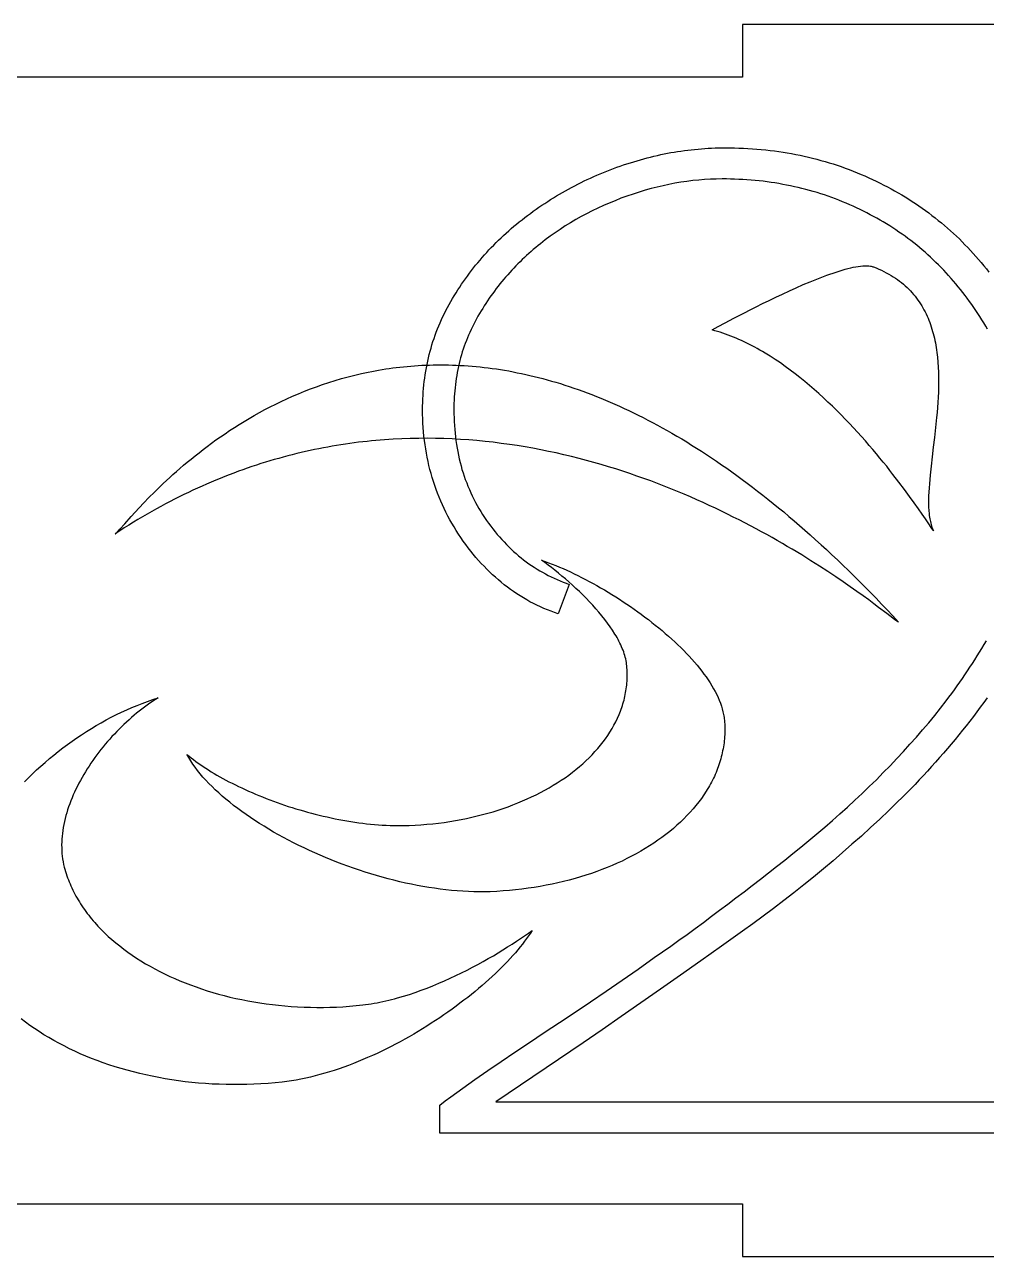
# Model space of a CAD drawing. Extents: x 2.6 to 83.9, y 63.6 to 86.7.
# Drawn here: x 37.02 to 45.6, y 63.63 to 74.63 of the extents above; entities that cross this region are included whole.
import ezdxf

# ---------------------------------------------------------------- set-up
doc = ezdxf.new("R2010")
doc.units = 0
doc.layers.add('IMPORT_-_LAMP', color=18, linetype='CONTINUOUS')

msp = doc.modelspace()

# ---------------------------------------------------------------- linework, layer by layer
at = {"layer": 'IMPORT_-_LAMP'}
for points in [[(2.924, 63.634), (23.174, 63.634), (23.174, 64.102), (43.424, 64.102), (43.424, 63.634), (63.674, 63.634), (63.674, 64.102), (83.924, 64.066), (83.924, 74.202), (63.674, 74.166), (63.674, 74.634), (43.424, 74.634), (43.424, 74.166), (23.174, 74.166), (23.174, 74.634), (2.924, 74.634), (2.924, 71.334), (2.924, 66.934)], [(45.131, 70.114), (45.126, 70.12), (45.116, 70.134), (45.082, 70.185), (45.058, 70.221), (45.029, 70.263), (44.996, 70.311), (44.958, 70.364), (44.917, 70.421), (44.871, 70.483), (44.822, 70.549), (44.768, 70.618), (44.741, 70.653), (44.712, 70.69), (44.682, 70.726), (44.652, 70.763), (44.62, 70.801), (44.588, 70.839), (44.555, 70.877), (44.522, 70.916), (44.487, 70.955), (44.452, 70.994), (44.416, 71.032), (44.38, 71.071), (44.343, 71.11), (44.305, 71.149), (44.267, 71.187), (44.227, 71.226), (44.188, 71.264), (44.148, 71.301), (44.107, 71.339), (44.065, 71.375), (44.024, 71.411), (43.981, 71.447), (43.938, 71.482), (43.895, 71.516), (43.851, 71.549), (43.807, 71.581), (43.763, 71.613), (43.718, 71.643), (43.672, 71.672), (43.626, 71.701), (43.604, 71.714), (43.58, 71.728), (43.557, 71.741), (43.534, 71.754), (43.511, 71.766), (43.487, 71.778), (43.464, 71.79), (43.44, 71.801), (43.417, 71.812), (43.393, 71.823), (43.369, 71.833), (43.346, 71.843), (43.322, 71.853), (43.298, 71.862), (43.274, 71.871), (43.25, 71.879), (43.226, 71.887), (43.202, 71.894), (43.178, 71.901), (43.154, 71.908), (43.209, 71.938), (43.27, 71.97), (43.348, 72.012), (43.442, 72.061), (43.493, 72.087), (43.547, 72.115), (43.604, 72.143), (43.662, 72.171), (43.722, 72.2), (43.782, 72.228), (43.844, 72.257), (43.905, 72.285), (43.967, 72.312), (44.028, 72.337), (44.089, 72.362), (44.148, 72.385), (44.177, 72.396), (44.206, 72.406), (44.234, 72.416), (44.262, 72.425), (44.289, 72.434), (44.316, 72.442), (44.341, 72.449), (44.366, 72.456), (44.391, 72.462), (44.414, 72.467), (44.437, 72.471), (44.459, 72.475), (44.479, 72.478), (44.499, 72.479), (44.518, 72.48), (44.536, 72.48), (44.552, 72.479), (44.567, 72.477), (44.575, 72.476), (44.582, 72.474), (44.588, 72.472), (44.594, 72.47), (44.619, 72.461), (44.642, 72.451), (44.665, 72.44), (44.687, 72.429), (44.709, 72.418), (44.73, 72.407), (44.751, 72.395), (44.771, 72.382), (44.79, 72.37), (44.809, 72.357), (44.827, 72.343), (44.844, 72.33), (44.861, 72.316), (44.878, 72.301), (44.894, 72.286), (44.909, 72.272), (44.924, 72.256), (44.938, 72.241), (44.952, 72.225), (44.966, 72.209), (44.978, 72.192), (44.991, 72.175), (45.003, 72.158), (45.014, 72.141), (45.025, 72.124), (45.035, 72.106), (45.045, 72.088), (45.055, 72.069), (45.064, 72.051), (45.073, 72.032), (45.081, 72.013), (45.089, 71.994), (45.096, 71.975), (45.103, 71.955), (45.11, 71.936), (45.116, 71.916), (45.122, 71.895), (45.128, 71.875), (45.133, 71.855), (45.138, 71.834), (45.143, 71.813), (45.147, 71.792), (45.151, 71.771), (45.154, 71.75), (45.158, 71.729), (45.161, 71.707), (45.166, 71.664), (45.17, 71.62), (45.172, 71.576), (45.174, 71.532), (45.175, 71.487), (45.176, 71.442), (45.175, 71.397), (45.174, 71.352), (45.172, 71.306), (45.169, 71.261), (45.166, 71.215), (45.162, 71.17), (45.158, 71.125), (45.149, 71.035), (45.139, 70.947), (45.128, 70.86), (45.118, 70.774), (45.108, 70.691), (45.1, 70.611), (45.096, 70.572), (45.093, 70.534), (45.09, 70.497), (45.088, 70.46), (45.086, 70.425), (45.085, 70.391), (45.085, 70.357), (45.086, 70.325), (45.088, 70.294), (45.091, 70.264), (45.092, 70.25), (45.094, 70.236), (45.097, 70.222), (45.099, 70.209), (45.102, 70.196), (45.105, 70.183), (45.109, 70.17), (45.112, 70.158), (45.116, 70.147), (45.121, 70.135), (45.125, 70.125)], [(44.818, 69.299), (44.815, 69.3), (44.812, 69.302), (44.801, 69.309), (44.786, 69.32), (44.766, 69.335), (44.712, 69.376), (44.64, 69.43), (44.598, 69.462), (44.552, 69.496), (44.501, 69.533), (44.446, 69.572), (44.387, 69.614), (44.324, 69.657), (44.258, 69.702), (44.187, 69.749), (44.113, 69.798), (44.035, 69.847), (43.954, 69.898), (43.869, 69.949), (43.825, 69.975), (43.781, 70.001), (43.735, 70.027), (43.689, 70.053), (43.642, 70.08), (43.594, 70.106), (43.546, 70.132), (43.496, 70.159), (43.446, 70.185), (43.395, 70.211), (43.343, 70.237), (43.291, 70.263), (43.238, 70.289), (43.184, 70.315), (43.129, 70.341), (43.074, 70.366), (43.018, 70.391), (42.961, 70.416), (42.903, 70.441), (42.845, 70.465), (42.786, 70.489), (42.727, 70.513), (42.667, 70.536), (42.606, 70.559), (42.545, 70.581), (42.483, 70.603), (42.42, 70.625), (42.357, 70.646), (42.293, 70.666), (42.229, 70.686), (42.164, 70.706), (42.098, 70.724), (42.032, 70.743), (41.966, 70.76), (41.899, 70.777), (41.831, 70.793), (41.763, 70.809), (41.694, 70.823), (41.625, 70.837), (41.555, 70.851), (41.485, 70.863), (41.415, 70.875), (41.344, 70.885), (41.272, 70.895), (41.2, 70.904), (41.128, 70.912), (41.055, 70.919), (40.982, 70.925), (40.908, 70.93), (40.834, 70.934), (40.76, 70.937), (40.685, 70.939), (40.61, 70.94), (40.535, 70.939), (40.459, 70.938), (40.383, 70.935), (40.306, 70.931), (40.268, 70.929), (40.229, 70.926), (40.191, 70.923), (40.152, 70.92), (40.114, 70.916), (40.075, 70.912), (40.036, 70.908), (39.997, 70.904), (39.958, 70.899), (39.919, 70.893), (39.88, 70.888), (39.841, 70.882), (39.802, 70.876), (39.762, 70.869), (39.723, 70.862), (39.684, 70.855), (39.644, 70.847), (39.605, 70.839), (39.565, 70.83), (39.525, 70.822), (39.486, 70.813), (39.446, 70.803), (39.406, 70.793), (39.366, 70.783), (39.326, 70.772), (39.286, 70.761), (39.246, 70.75), (39.206, 70.738), (39.166, 70.726), (39.126, 70.714), (39.086, 70.701), (39.046, 70.687), (39.005, 70.674), (38.965, 70.659), (38.925, 70.645), (38.884, 70.63), (38.844, 70.614), (38.804, 70.599), (38.763, 70.582), (38.723, 70.566), (38.682, 70.549), (38.641, 70.531), (38.601, 70.513), (38.56, 70.495), (38.519, 70.476), (38.479, 70.457), (38.438, 70.437), (38.397, 70.417), (38.356, 70.396), (38.316, 70.375), (38.275, 70.354), (38.234, 70.332), (38.193, 70.31), (38.152, 70.287), (38.111, 70.263), (38.07, 70.239), (38.029, 70.215), (37.989, 70.19), (37.948, 70.165), (37.907, 70.139), (37.866, 70.113), (37.825, 70.086), (37.827, 70.087), (37.83, 70.089), (37.834, 70.092), (37.839, 70.097), (37.851, 70.11), (37.867, 70.128), (37.911, 70.177), (37.969, 70.242), (38.003, 70.279), (38.041, 70.32), (38.082, 70.364), (38.127, 70.411), (38.176, 70.459), (38.227, 70.51), (38.255, 70.536), (38.283, 70.562), (38.312, 70.589), (38.341, 70.616), (38.372, 70.643), (38.404, 70.671), (38.436, 70.699), (38.469, 70.727), (38.503, 70.755), (38.538, 70.783), (38.574, 70.811), (38.611, 70.84), (38.648, 70.868), (38.686, 70.897), (38.725, 70.925), (38.765, 70.953), (38.806, 70.981), (38.847, 71.009), (38.89, 71.036), (38.933, 71.064), (38.977, 71.091), (39.022, 71.118), (39.067, 71.144), (39.114, 71.17), (39.161, 71.196), (39.209, 71.221), (39.258, 71.245), (39.308, 71.27), (39.358, 71.293), (39.409, 71.316), (39.461, 71.338), (39.514, 71.36), (39.568, 71.381), (39.622, 71.401), (39.677, 71.42), (39.733, 71.439), (39.79, 71.457), (39.847, 71.474), (39.906, 71.489), (39.965, 71.504), (40.024, 71.518), (40.085, 71.531), (40.115, 71.537), (40.146, 71.543), (40.177, 71.549), (40.208, 71.554), (40.24, 71.559), (40.271, 71.563), (40.303, 71.568), (40.335, 71.572), (40.367, 71.576), (40.399, 71.579), (40.431, 71.582), (40.464, 71.585), (40.497, 71.588), (40.53, 71.59), (40.563, 71.592), (40.596, 71.593), (40.63, 71.594), (40.664, 71.595), (40.698, 71.596), (40.732, 71.596), (40.766, 71.596), (40.8, 71.595), (40.835, 71.594), (40.87, 71.593), (40.905, 71.591), (40.94, 71.589), (40.976, 71.587), (41.011, 71.584), (41.047, 71.581), (41.083, 71.577), (41.119, 71.573), (41.155, 71.569), (41.192, 71.564), (41.228, 71.559), (41.265, 71.553), (41.302, 71.547), (41.339, 71.541), (41.377, 71.534), (41.414, 71.526), (41.452, 71.518), (41.49, 71.51), (41.528, 71.502), (41.566, 71.492), (41.605, 71.483), (41.643, 71.473), (41.682, 71.462), (41.721, 71.451), (41.76, 71.44), (41.8, 71.428), (41.839, 71.415), (41.879, 71.402), (41.919, 71.389), (41.959, 71.375), (41.999, 71.361), (42.039, 71.346), (42.08, 71.33), (42.121, 71.314), (42.161, 71.298), (42.203, 71.281), (42.244, 71.263), (42.285, 71.245), (42.327, 71.227), (42.368, 71.207), (42.41, 71.188), (42.452, 71.167), (42.495, 71.147), (42.537, 71.125), (42.58, 71.103), (42.623, 71.081), (42.665, 71.058), (42.709, 71.034), (42.752, 71.01), (42.795, 70.985), (42.839, 70.96), (42.883, 70.934), (42.927, 70.907), (42.971, 70.88), (43.015, 70.852), (43.059, 70.824), (43.104, 70.795), (43.149, 70.765), (43.194, 70.735), (43.239, 70.704), (43.284, 70.672), (43.33, 70.64), (43.375, 70.607), (43.421, 70.573), (43.467, 70.539), (43.513, 70.504), (43.559, 70.469), (43.606, 70.433), (43.652, 70.396), (43.699, 70.359), (43.746, 70.32), (43.793, 70.282), (43.84, 70.242), (43.887, 70.202), (43.935, 70.161), (43.983, 70.119), (44.03, 70.077), (44.078, 70.034), (44.127, 69.99), (44.175, 69.946), (44.223, 69.9), (44.272, 69.854), (44.321, 69.808), (44.37, 69.76), (44.419, 69.712), (44.468, 69.663), (44.518, 69.613), (44.567, 69.563), (44.617, 69.512), (44.667, 69.46), (44.717, 69.407), (44.767, 69.354)], [(38.466, 68.117), (38.485, 68.101), (38.504, 68.086), (38.525, 68.07), (38.545, 68.055), (38.567, 68.039), (38.589, 68.024), (38.611, 68.008), (38.635, 67.993), (38.659, 67.978), (38.683, 67.962), (38.708, 67.947), (38.734, 67.932), (38.76, 67.917), (38.786, 67.903), (38.813, 67.888), (38.841, 67.873), (38.869, 67.859), (38.898, 67.845), (38.927, 67.831), (38.956, 67.817), (38.986, 67.803), (39.016, 67.789), (39.047, 67.776), (39.078, 67.763), (39.109, 67.75), (39.141, 67.737), (39.173, 67.724), (39.205, 67.712), (39.238, 67.7), (39.271, 67.688), (39.304, 67.676), (39.337, 67.665), (39.371, 67.653), (39.405, 67.643), (39.439, 67.632), (39.473, 67.622), (39.507, 67.612), (39.542, 67.602), (39.577, 67.593), (39.612, 67.583), (39.647, 67.575), (39.682, 67.566), (39.717, 67.558), (39.752, 67.551), (39.788, 67.543), (39.823, 67.536), (39.858, 67.53), (39.894, 67.523), (39.929, 67.518), (39.964, 67.512), (40, 67.507), (40.035, 67.503), (40.07, 67.498), (40.105, 67.495), (40.141, 67.491), (40.175, 67.488), (40.21, 67.486), (40.245, 67.484), (40.279, 67.483), (40.314, 67.482), (40.348, 67.481), (40.382, 67.481), (40.416, 67.482), (40.449, 67.483), (40.503, 67.485), (40.555, 67.489), (40.608, 67.493), (40.66, 67.498), (40.711, 67.504), (40.762, 67.51), (40.813, 67.518), (40.863, 67.526), (40.913, 67.535), (40.962, 67.545), (41.01, 67.555), (41.058, 67.567), (41.105, 67.579), (41.152, 67.592), (41.198, 67.605), (41.244, 67.619), (41.289, 67.634), (41.333, 67.65), (41.376, 67.666), (41.419, 67.683), (41.461, 67.701), (41.503, 67.719), (41.543, 67.738), (41.583, 67.757), (41.622, 67.777), (41.661, 67.798), (41.698, 67.819), (41.735, 67.841), (41.771, 67.863), (41.806, 67.886), (41.841, 67.909), (41.874, 67.933), (41.907, 67.958), (41.938, 67.983), (41.969, 68.008), (41.999, 68.034), (42.028, 68.06), (42.055, 68.087), (42.082, 68.114), (42.108, 68.142), (42.133, 68.17), (42.157, 68.199), (42.18, 68.228), (42.202, 68.257), (42.222, 68.287), (42.242, 68.317), (42.261, 68.347), (42.278, 68.378), (42.294, 68.409), (42.309, 68.441), (42.323, 68.472), (42.33, 68.488), (42.336, 68.504), (42.342, 68.521), (42.348, 68.537), (42.353, 68.553), (42.358, 68.569), (42.363, 68.586), (42.368, 68.602), (42.372, 68.619), (42.376, 68.635), (42.379, 68.652), (42.382, 68.669), (42.385, 68.686), (42.388, 68.702), (42.39, 68.719), (42.392, 68.736), (42.393, 68.753), (42.395, 68.77), (42.396, 68.787), (42.396, 68.805), (42.397, 68.822), (42.397, 68.839), (42.396, 68.856), (42.395, 68.874), (42.394, 68.891), (42.393, 68.908), (42.391, 68.923), (42.389, 68.939), (42.386, 68.954), (42.383, 68.969), (42.379, 68.985), (42.375, 69), (42.37, 69.016), (42.365, 69.032), (42.359, 69.047), (42.352, 69.063), (42.345, 69.079), (42.338, 69.095), (42.331, 69.111), (42.322, 69.127), (42.314, 69.144), (42.305, 69.16), (42.296, 69.176), (42.286, 69.192), (42.265, 69.225), (42.243, 69.257), (42.22, 69.289), (42.196, 69.322), (42.17, 69.354), (42.144, 69.386), (42.116, 69.417), (42.088, 69.449), (42.059, 69.48), (42.03, 69.511), (41.999, 69.541), (41.969, 69.571), (41.938, 69.6), (41.907, 69.629), (41.876, 69.657), (41.844, 69.684), (41.813, 69.71), (41.782, 69.736), (41.751, 69.761), (41.72, 69.785), (41.69, 69.808), (41.661, 69.831), (41.632, 69.852), (41.632, 69.852), (41.663, 69.841), (41.694, 69.829), (41.726, 69.817), (41.758, 69.804), (41.791, 69.79), (41.823, 69.776), (41.856, 69.761), (41.889, 69.746), (41.922, 69.73), (41.956, 69.714), (41.989, 69.697), (42.023, 69.679), (42.057, 69.662), (42.091, 69.643), (42.124, 69.624), (42.158, 69.605), (42.192, 69.586), (42.226, 69.565), (42.259, 69.545), (42.293, 69.524), (42.326, 69.503), (42.36, 69.481), (42.393, 69.459), (42.425, 69.437), (42.458, 69.414), (42.49, 69.391), (42.522, 69.368), (42.554, 69.344), (42.585, 69.321), (42.616, 69.296), (42.647, 69.272), (42.677, 69.248), (42.707, 69.223), (42.736, 69.198), (42.765, 69.173), (42.793, 69.147), (42.821, 69.122), (42.848, 69.096), (42.874, 69.071), (42.9, 69.045), (42.926, 69.019), (42.95, 68.993), (42.974, 68.967), (42.997, 68.94), (43.019, 68.914), (43.041, 68.888), (43.061, 68.861), (43.081, 68.835), (43.1, 68.809), (43.118, 68.782), (43.136, 68.756), (43.152, 68.73), (43.167, 68.704), (43.181, 68.678), (43.195, 68.652), (43.207, 68.626), (43.218, 68.6), (43.228, 68.574), (43.237, 68.549), (43.244, 68.523), (43.251, 68.498), (43.256, 68.473), (43.259, 68.461), (43.26, 68.448), (43.262, 68.436), (43.263, 68.424), (43.265, 68.405), (43.266, 68.386), (43.267, 68.368), (43.267, 68.349), (43.267, 68.331), (43.267, 68.312), (43.266, 68.294), (43.265, 68.275), (43.264, 68.257), (43.262, 68.239), (43.26, 68.221), (43.258, 68.202), (43.255, 68.184), (43.252, 68.166), (43.248, 68.148), (43.245, 68.13), (43.24, 68.113), (43.236, 68.095), (43.231, 68.077), (43.226, 68.059), (43.221, 68.042), (43.215, 68.024), (43.209, 68.007), (43.202, 67.99), (43.196, 67.972), (43.189, 67.955), (43.181, 67.938), (43.174, 67.921), (43.166, 67.904), (43.157, 67.887), (43.149, 67.87), (43.14, 67.854), (43.131, 67.837), (43.121, 67.821), (43.111, 67.804), (43.101, 67.788), (43.08, 67.756), (43.058, 67.724), (43.034, 67.692), (43.01, 67.661), (42.984, 67.63), (42.957, 67.6), (42.929, 67.57), (42.901, 67.541), (42.871, 67.512), (42.84, 67.484), (42.808, 67.456), (42.775, 67.429), (42.741, 67.402), (42.706, 67.376), (42.67, 67.35), (42.633, 67.325), (42.595, 67.3), (42.556, 67.276), (42.517, 67.253), (42.476, 67.23), (42.435, 67.208), (42.393, 67.186), (42.35, 67.165), (42.306, 67.145), (42.262, 67.126), (42.217, 67.107), (42.17, 67.089), (42.124, 67.071), (42.076, 67.054), (42.028, 67.038), (41.979, 67.023), (41.93, 67.009), (41.879, 66.995), (41.828, 66.982), (41.777, 66.97), (41.725, 66.958), (41.672, 66.948), (41.619, 66.938), (41.565, 66.929), (41.511, 66.921), (41.456, 66.914), (41.4, 66.908), (41.345, 66.902), (41.288, 66.898), (41.231, 66.894), (41.174, 66.891), (41.126, 66.89), (41.077, 66.89), (41.028, 66.89), (40.979, 66.892), (40.929, 66.895), (40.879, 66.898), (40.828, 66.902), (40.778, 66.908), (40.727, 66.914), (40.675, 66.921), (40.624, 66.929), (40.572, 66.937), (40.521, 66.947), (40.469, 66.957), (40.417, 66.968), (40.365, 66.98), (40.314, 66.993), (40.262, 67.006), (40.21, 67.02), (40.159, 67.035), (40.107, 67.05), (40.056, 67.066), (40.005, 67.083), (39.954, 67.1), (39.903, 67.118), (39.853, 67.137), (39.803, 67.156), (39.753, 67.175), (39.704, 67.196), (39.655, 67.216), (39.607, 67.238), (39.559, 67.259), (39.512, 67.282), (39.465, 67.304), (39.418, 67.327), (39.373, 67.351), (39.328, 67.375), (39.283, 67.399), (39.24, 67.424), (39.197, 67.449), (39.154, 67.475), (39.113, 67.5), (39.072, 67.527), (39.033, 67.553), (38.994, 67.58), (38.956, 67.607), (38.919, 67.634), (38.883, 67.661), (38.848, 67.689), (38.814, 67.717), (38.781, 67.745), (38.75, 67.773), (38.719, 67.801), (38.69, 67.829), (38.661, 67.858), (38.634, 67.887), (38.609, 67.915), (38.584, 67.944), (38.561, 67.973), (38.539, 68.002), (38.519, 68.031), (38.5, 68.059), (38.491, 68.074), (38.482, 68.088), (38.474, 68.103), (38.466, 68.117), (38.485, 68.101), (38.504, 68.086), (38.525, 68.07), (38.545, 68.055), (38.567, 68.039), (38.589, 68.024), (38.611, 68.008), (38.635, 67.993), (38.659, 67.978), (38.683, 67.962), (38.708, 67.947), (38.734, 67.932), (38.76, 67.917), (38.786, 67.903), (38.813, 67.888), (38.841, 67.873), (38.869, 67.859), (38.898, 67.845), (38.927, 67.831), (38.956, 67.817), (38.986, 67.803), (39.016, 67.789), (39.047, 67.776), (39.078, 67.763), (39.109, 67.75), (39.141, 67.737), (39.173, 67.724), (39.205, 67.712), (39.238, 67.7), (39.271, 67.688), (39.304, 67.676), (39.337, 67.665), (39.371, 67.653), (39.405, 67.643), (39.439, 67.632), (39.473, 67.622), (39.507, 67.612), (39.542, 67.602), (39.577, 67.593), (39.612, 67.583), (39.647, 67.575), (39.682, 67.566), (39.717, 67.558), (39.752, 67.551), (39.788, 67.543), (39.823, 67.536), (39.858, 67.53), (39.894, 67.523), (39.929, 67.518), (39.964, 67.512), (40, 67.507), (40.035, 67.503), (40.07, 67.498), (40.105, 67.495), (40.141, 67.491), (40.175, 67.488), (40.21, 67.486), (40.245, 67.484), (40.279, 67.483), (40.314, 67.482), (40.348, 67.481), (40.382, 67.481), (40.416, 67.482), (40.449, 67.483), (40.503, 67.485), (40.555, 67.489), (40.608, 67.493), (40.66, 67.498), (40.711, 67.504), (40.762, 67.51), (40.813, 67.518), (40.863, 67.526), (40.913, 67.535), (40.962, 67.545), (41.01, 67.555), (41.058, 67.567), (41.105, 67.579), (41.152, 67.592), (41.198, 67.605), (41.244, 67.619), (41.289, 67.634), (41.333, 67.65), (41.376, 67.666), (41.419, 67.683), (41.461, 67.701), (41.503, 67.719), (41.543, 67.738), (41.583, 67.757), (41.622, 67.777), (41.661, 67.798), (41.698, 67.819), (41.735, 67.841), (41.771, 67.863), (41.806, 67.886), (41.841, 67.909), (41.874, 67.933), (41.907, 67.958), (41.938, 67.983), (41.969, 68.008), (41.999, 68.034), (42.028, 68.06), (42.055, 68.087), (42.082, 68.114), (42.108, 68.142), (42.133, 68.17), (42.157, 68.199), (42.18, 68.228), (42.202, 68.257), (42.222, 68.287), (42.242, 68.317), (42.261, 68.347), (42.278, 68.378), (42.294, 68.409), (42.309, 68.441), (42.323, 68.472), (42.33, 68.488), (42.336, 68.504), (42.342, 68.521), (42.348, 68.537), (42.353, 68.553), (42.358, 68.569), (42.363, 68.586), (42.368, 68.602), (42.372, 68.619), (42.376, 68.635), (42.379, 68.652), (42.382, 68.669), (42.385, 68.686), (42.388, 68.702), (42.39, 68.719), (42.392, 68.736), (42.393, 68.753), (42.395, 68.77), (42.396, 68.787), (42.396, 68.805), (42.397, 68.822), (42.397, 68.839), (42.396, 68.856), (42.395, 68.874), (42.394, 68.891), (42.393, 68.908), (42.391, 68.923), (42.389, 68.939), (42.386, 68.954), (42.383, 68.969), (42.379, 68.985), (42.375, 69), (42.37, 69.016), (42.365, 69.032), (42.359, 69.047), (42.352, 69.063), (42.345, 69.079), (42.338, 69.095), (42.331, 69.111), (42.322, 69.127), (42.314, 69.144), (42.305, 69.16), (42.296, 69.176), (42.286, 69.192), (42.265, 69.225), (42.243, 69.257), (42.22, 69.289), (42.196, 69.322), (42.17, 69.354), (42.144, 69.386), (42.116, 69.417), (42.088, 69.449), (42.059, 69.48), (42.03, 69.511), (41.999, 69.541), (41.969, 69.571), (41.938, 69.6), (41.907, 69.629), (41.876, 69.657), (41.844, 69.684), (41.813, 69.71), (41.782, 69.736), (41.751, 69.761), (41.72, 69.785), (41.69, 69.808), (41.661, 69.831), (41.632, 69.852), (41.632, 69.852), (41.663, 69.841), (41.694, 69.829), (41.726, 69.817), (41.758, 69.804), (41.791, 69.79), (41.823, 69.776), (41.856, 69.761), (41.889, 69.746), (41.922, 69.73), (41.956, 69.714), (41.989, 69.697), (42.023, 69.679), (42.057, 69.662), (42.091, 69.643), (42.124, 69.624), (42.158, 69.605), (42.192, 69.586), (42.226, 69.565), (42.259, 69.545), (42.293, 69.524), (42.326, 69.503), (42.36, 69.481), (42.393, 69.459), (42.425, 69.437), (42.458, 69.414), (42.49, 69.391), (42.522, 69.368), (42.554, 69.344), (42.585, 69.321), (42.616, 69.296), (42.647, 69.272), (42.677, 69.248), (42.707, 69.223), (42.736, 69.198), (42.765, 69.173), (42.793, 69.147), (42.821, 69.122), (42.848, 69.096), (42.874, 69.071), (42.9, 69.045), (42.926, 69.019), (42.95, 68.993), (42.974, 68.967), (42.997, 68.94), (43.019, 68.914), (43.041, 68.888), (43.061, 68.861), (43.081, 68.835), (43.1, 68.809), (43.118, 68.782), (43.136, 68.756), (43.152, 68.73), (43.167, 68.704), (43.181, 68.678), (43.195, 68.652), (43.207, 68.626), (43.218, 68.6), (43.228, 68.574), (43.237, 68.549), (43.244, 68.523), (43.251, 68.498), (43.256, 68.473), (43.259, 68.461), (43.26, 68.448), (43.262, 68.436), (43.263, 68.424), (43.265, 68.405), (43.266, 68.386), (43.267, 68.368), (43.267, 68.349), (43.267, 68.331), (43.267, 68.312), (43.266, 68.294), (43.265, 68.275), (43.264, 68.257), (43.262, 68.239), (43.26, 68.221), (43.258, 68.202), (43.255, 68.184), (43.252, 68.166), (43.248, 68.148), (43.245, 68.13), (43.24, 68.113), (43.236, 68.095), (43.231, 68.077), (43.226, 68.059), (43.221, 68.042), (43.215, 68.024), (43.209, 68.007), (43.202, 67.99), (43.196, 67.972), (43.189, 67.955), (43.181, 67.938), (43.174, 67.921), (43.166, 67.904), (43.157, 67.887), (43.149, 67.87), (43.14, 67.854), (43.131, 67.837), (43.121, 67.821), (43.111, 67.804), (43.101, 67.788), (43.08, 67.756), (43.058, 67.724), (43.034, 67.692), (43.01, 67.661), (42.984, 67.63), (42.957, 67.6), (42.929, 67.57), (42.901, 67.541), (42.871, 67.512), (42.84, 67.484), (42.808, 67.456), (42.775, 67.429), (42.741, 67.402), (42.706, 67.376), (42.67, 67.35), (42.633, 67.325), (42.595, 67.3), (42.556, 67.276), (42.517, 67.253), (42.476, 67.23), (42.435, 67.208), (42.393, 67.186), (42.35, 67.165), (42.306, 67.145), (42.262, 67.126), (42.217, 67.107), (42.17, 67.089), (42.124, 67.071), (42.076, 67.054), (42.028, 67.038), (41.979, 67.023), (41.93, 67.009), (41.879, 66.995), (41.828, 66.982), (41.777, 66.97), (41.725, 66.958), (41.672, 66.948), (41.619, 66.938), (41.565, 66.929), (41.511, 66.921), (41.456, 66.914), (41.4, 66.908), (41.345, 66.902), (41.288, 66.898), (41.231, 66.894), (41.174, 66.891), (41.126, 66.89), (41.077, 66.89), (41.028, 66.89), (40.979, 66.892), (40.929, 66.895), (40.879, 66.898), (40.828, 66.902), (40.778, 66.908), (40.727, 66.914), (40.675, 66.921), (40.624, 66.929), (40.572, 66.937), (40.521, 66.947), (40.469, 66.957), (40.417, 66.968), (40.365, 66.98), (40.314, 66.993), (40.262, 67.006), (40.21, 67.02), (40.159, 67.035), (40.107, 67.05), (40.056, 67.066), (40.005, 67.083), (39.954, 67.1), (39.903, 67.118), (39.853, 67.137), (39.803, 67.156), (39.753, 67.175), (39.704, 67.196), (39.655, 67.216), (39.607, 67.238), (39.559, 67.259), (39.512, 67.282), (39.465, 67.304), (39.418, 67.327), (39.373, 67.351), (39.328, 67.375), (39.283, 67.399), (39.24, 67.424), (39.197, 67.449), (39.154, 67.475), (39.113, 67.5), (39.072, 67.527), (39.033, 67.553), (38.994, 67.58), (38.956, 67.607), (38.919, 67.634), (38.883, 67.661), (38.848, 67.689), (38.814, 67.717), (38.781, 67.745), (38.75, 67.773), (38.719, 67.801), (38.69, 67.829), (38.661, 67.858), (38.634, 67.887), (38.609, 67.915), (38.584, 67.944), (38.561, 67.973), (38.539, 68.002), (38.519, 68.031), (38.5, 68.059), (38.491, 68.074), (38.482, 68.088), (38.474, 68.103)]]:
    msp.add_lwpolyline(points, close=True, dxfattribs=at)
for points in [[(45.613, 71.914), (45.596, 71.942), (45.579, 71.971), (45.562, 71.999), (45.544, 72.027), (45.526, 72.055), (45.508, 72.082), (45.489, 72.109), (45.471, 72.136), (45.451, 72.163), (45.432, 72.19), (45.412, 72.216), (45.392, 72.242), (45.372, 72.268), (45.351, 72.293), (45.33, 72.318), (45.309, 72.343), (45.287, 72.368), (45.265, 72.393), (45.243, 72.417), (45.221, 72.441), (45.198, 72.465), (45.175, 72.488), (45.151, 72.511), (45.128, 72.534), (45.104, 72.557), (45.08, 72.579), (45.055, 72.601), (45.03, 72.622), (45.005, 72.643), (44.98, 72.664), (44.954, 72.685), (44.928, 72.705), (44.902, 72.725), (44.876, 72.744), (44.849, 72.763), (44.822, 72.782), (44.795, 72.801), (44.767, 72.819), (44.739, 72.837), (44.711, 72.855), (44.682, 72.872), (44.654, 72.889), (44.625, 72.905), (44.595, 72.922), (44.566, 72.937), (44.536, 72.953), (44.506, 72.968), (44.475, 72.983), (44.444, 72.998), (44.413, 73.012), (44.382, 73.026), (44.35, 73.04), (44.318, 73.053), (44.286, 73.066), (44.254, 73.078), (44.222, 73.09), (44.189, 73.102), (44.157, 73.113), (44.124, 73.124), (44.091, 73.134), (44.057, 73.144), (44.024, 73.154), (43.99, 73.163), (43.956, 73.171), (43.922, 73.18), (43.888, 73.187), (43.854, 73.195), (43.819, 73.202), (43.785, 73.208), (43.75, 73.214), (43.715, 73.22), (43.68, 73.225), (43.644, 73.23), (43.609, 73.235), (43.573, 73.239), (43.537, 73.242), (43.501, 73.245), (43.465, 73.248), (43.428, 73.25), (43.392, 73.252), (43.355, 73.254), (43.318, 73.255), (43.281, 73.256), (43.243, 73.256), (43.191, 73.255), (43.139, 73.253), (43.086, 73.25), (43.034, 73.246), (42.981, 73.241), (42.928, 73.234), (42.875, 73.226), (42.822, 73.217), (42.769, 73.207), (42.716, 73.196), (42.662, 73.183), (42.609, 73.17), (42.555, 73.155), (42.502, 73.138), (42.448, 73.121), (42.394, 73.103), (42.34, 73.083), (42.287, 73.062), (42.235, 73.041), (42.184, 73.019), (42.133, 72.995), (42.083, 72.971), (42.034, 72.946), (41.985, 72.92), (41.937, 72.893), (41.89, 72.865), (41.843, 72.836), (41.797, 72.806), (41.752, 72.776), (41.708, 72.744), (41.664, 72.711), (41.621, 72.678), (41.6, 72.661), (41.579, 72.644), (41.558, 72.626), (41.538, 72.608), (41.518, 72.59), (41.498, 72.572), (41.478, 72.554), (41.458, 72.536), (41.439, 72.517), (41.42, 72.498), (41.401, 72.479), (41.383, 72.46), (41.365, 72.44), (41.347, 72.42), (41.329, 72.4), (41.311, 72.38), (41.294, 72.36), (41.277, 72.339), (41.26, 72.319), (41.244, 72.298), (41.227, 72.277), (41.211, 72.255), (41.196, 72.234), (41.18, 72.212), (41.165, 72.19), (41.15, 72.168), (41.135, 72.145), (41.12, 72.123), (41.106, 72.1), (41.092, 72.077), (41.078, 72.054), (41.064, 72.03), (41.051, 72.007), (41.038, 71.983), (41.026, 71.959), (41.014, 71.935), (41.002, 71.911), (40.991, 71.886), (40.98, 71.862), (40.97, 71.837), (40.96, 71.812), (40.95, 71.787), (40.941, 71.762), (40.933, 71.737), (40.924, 71.711), (40.917, 71.685), (40.909, 71.66), (40.902, 71.634), (40.896, 71.607), (40.89, 71.581), (40.884, 71.555), (40.879, 71.528), (40.874, 71.501), (40.869, 71.474), (40.865, 71.447), (40.862, 71.419), (40.859, 71.392), (40.856, 71.364), (40.854, 71.337), (40.852, 71.309), (40.85, 71.28), (40.849, 71.252), (40.849, 71.224), (40.848, 71.195), (40.849, 71.159), (40.85, 71.124), (40.851, 71.089), (40.853, 71.055), (40.856, 71.02), (40.859, 70.986), (40.862, 70.953), (40.867, 70.919), (40.872, 70.886), (40.877, 70.853), (40.883, 70.821), (40.89, 70.788), (40.897, 70.756), (40.904, 70.725), (40.913, 70.693), (40.921, 70.662), (40.931, 70.632), (40.941, 70.601), (40.951, 70.571), (40.963, 70.541), (40.974, 70.512), (40.987, 70.482), (40.999, 70.453), (41.013, 70.425), (41.027, 70.396), (41.041, 70.368), (41.057, 70.341), (41.072, 70.313), (41.089, 70.286), (41.105, 70.259), (41.123, 70.233), (41.141, 70.206), (41.159, 70.181), (41.178, 70.155), (41.197, 70.13), (41.216, 70.106), (41.236, 70.082), (41.256, 70.059), (41.276, 70.036), (41.297, 70.014), (41.317, 69.992), (41.338, 69.971), (41.36, 69.95), (41.382, 69.93), (41.404, 69.911), (41.426, 69.891), (41.449, 69.873), (41.471, 69.855), (41.495, 69.837), (41.518, 69.82), (41.542, 69.804), (41.566, 69.788), (41.591, 69.772), (41.615, 69.757), (41.64, 69.743), (41.666, 69.729), (41.691, 69.715), (41.717, 69.702), (41.743, 69.69), (41.77, 69.678), (41.797, 69.667), (41.824, 69.656), (41.851, 69.645), (41.879, 69.635), (41.781, 69.371), (41.748, 69.383), (41.716, 69.395), (41.684, 69.408), (41.652, 69.421), (41.621, 69.435), (41.589, 69.45), (41.559, 69.465), (41.528, 69.481), (41.499, 69.498), (41.469, 69.515), (41.44, 69.533), (41.411, 69.552), (41.382, 69.571), (41.354, 69.591), (41.327, 69.611), (41.299, 69.632), (41.272, 69.654), (41.246, 69.676), (41.219, 69.699), (41.193, 69.722), (41.168, 69.746), (41.143, 69.771), (41.118, 69.797), (41.093, 69.823), (41.069, 69.849), (41.046, 69.876), (41.022, 69.904), (40.999, 69.933), (40.977, 69.962), (40.954, 69.992), (40.933, 70.022), (40.911, 70.053), (40.89, 70.085), (40.87, 70.116), (40.85, 70.148), (40.831, 70.181), (40.813, 70.213), (40.795, 70.246), (40.778, 70.279), (40.762, 70.313), (40.746, 70.346), (40.731, 70.38), (40.717, 70.414), (40.703, 70.449), (40.69, 70.483), (40.678, 70.518), (40.666, 70.554), (40.655, 70.589), (40.645, 70.625), (40.635, 70.661), (40.626, 70.698), (40.618, 70.734), (40.61, 70.771), (40.603, 70.808), (40.597, 70.846), (40.591, 70.883), (40.586, 70.921), (40.582, 70.96), (40.578, 70.998), (40.575, 71.037), (40.573, 71.076), (40.571, 71.115), (40.57, 71.155), (40.57, 71.195), (40.57, 71.227), (40.571, 71.259), (40.572, 71.291), (40.574, 71.322), (40.576, 71.354), (40.578, 71.385), (40.581, 71.416), (40.585, 71.447), (40.589, 71.478), (40.593, 71.508), (40.598, 71.538), (40.603, 71.569), (40.609, 71.599), (40.615, 71.628), (40.622, 71.658), (40.629, 71.688), (40.637, 71.717), (40.645, 71.746), (40.653, 71.775), (40.662, 71.804), (40.672, 71.832), (40.682, 71.861), (40.692, 71.889), (40.703, 71.917), (40.714, 71.945), (40.726, 71.972), (40.738, 72), (40.751, 72.027), (40.764, 72.054), (40.778, 72.081), (40.792, 72.108), (40.807, 72.135), (40.822, 72.161), (40.837, 72.187), (40.852, 72.213), (40.868, 72.239), (40.884, 72.265), (40.901, 72.29), (40.917, 72.315), (40.935, 72.34), (40.952, 72.365), (40.97, 72.389), (40.987, 72.414), (41.006, 72.438), (41.024, 72.462), (41.043, 72.485), (41.062, 72.508), (41.082, 72.532), (41.101, 72.555), (41.121, 72.577), (41.142, 72.6), (41.162, 72.622), (41.183, 72.644), (41.204, 72.666), (41.226, 72.688), (41.248, 72.709), (41.27, 72.73), (41.292, 72.751), (41.315, 72.772), (41.338, 72.793), (41.361, 72.813), (41.385, 72.833), (41.409, 72.853), (41.433, 72.873), (41.458, 72.892), (41.482, 72.911), (41.507, 72.93), (41.532, 72.949), (41.557, 72.967), (41.583, 72.985), (41.608, 73.003), (41.634, 73.021), (41.66, 73.038), (41.686, 73.055), (41.712, 73.072), (41.738, 73.088), (41.765, 73.104), (41.792, 73.12), (41.819, 73.136), (41.846, 73.151), (41.873, 73.166), (41.9, 73.181), (41.928, 73.196), (41.956, 73.21), (41.984, 73.224), (42.012, 73.238), (42.04, 73.251), (42.069, 73.264), (42.098, 73.277), (42.126, 73.29), (42.156, 73.302), (42.185, 73.314), (42.214, 73.326), (42.244, 73.338), (42.274, 73.349), (42.303, 73.36), (42.333, 73.371), (42.364, 73.381), (42.394, 73.391), (42.424, 73.401), (42.454, 73.41), (42.484, 73.419), (42.514, 73.428), (42.544, 73.436), (42.574, 73.444), (42.604, 73.452), (42.635, 73.459), (42.665, 73.466), (42.695, 73.473), (42.725, 73.479), (42.755, 73.485), (42.786, 73.491), (42.816, 73.496), (42.846, 73.501), (42.876, 73.505), (42.907, 73.51), (42.937, 73.514), (42.967, 73.517), (42.998, 73.52), (43.028, 73.523), (43.058, 73.526), (43.089, 73.528), (43.119, 73.53), (43.149, 73.531), (43.18, 73.533), (43.21, 73.534), (43.241, 73.534), (43.271, 73.534), (43.312, 73.534), (43.353, 73.533), (43.393, 73.532), (43.433, 73.531), (43.473, 73.528), (43.513, 73.526), (43.553, 73.523), (43.592, 73.519), (43.632, 73.515), (43.671, 73.511), (43.71, 73.506), (43.748, 73.501), (43.787, 73.495), (43.825, 73.489), (43.863, 73.482), (43.901, 73.475), (43.939, 73.467), (43.977, 73.459), (44.014, 73.451), (44.051, 73.442), (44.088, 73.432), (44.125, 73.422), (44.162, 73.412), (44.198, 73.401), (44.234, 73.39), (44.27, 73.378), (44.306, 73.366), (44.342, 73.353), (44.377, 73.34), (44.413, 73.326), (44.448, 73.312), (44.483, 73.297), (44.517, 73.283), (44.552, 73.267), (44.586, 73.252), (44.619, 73.235), (44.653, 73.219), (44.686, 73.202), (44.719, 73.185), (44.751, 73.168), (44.783, 73.15), (44.815, 73.132), (44.847, 73.113), (44.878, 73.095), (44.909, 73.075), (44.939, 73.056), (44.97, 73.036), (44.999, 73.016), (45.029, 72.995), (45.058, 72.974), (45.088, 72.953), (45.116, 72.931), (45.145, 72.909), (45.173, 72.886), (45.2, 72.864), (45.228, 72.841), (45.255, 72.817), (45.282, 72.793), (45.308, 72.769), (45.335, 72.745), (45.361, 72.72), (45.386, 72.695), (45.411, 72.669), (45.436, 72.643), (45.461, 72.617), (45.485, 72.59), (45.509, 72.563), (45.533, 72.536), (45.556, 72.509), (45.579, 72.481), (45.602, 72.453), (45.624, 72.425)], [(45.986, 64.734), (40.723, 64.734), (40.723, 64.985), (40.772, 65.022), (40.823, 65.059), (40.875, 65.097), (40.928, 65.135), (41.037, 65.213), (41.151, 65.293), (41.27, 65.375), (41.394, 65.459), (41.523, 65.545), (41.656, 65.632), (41.792, 65.722), (41.93, 65.814), (42.069, 65.907), (42.209, 66.003), (42.351, 66.101), (42.494, 66.2), (42.638, 66.302), (42.784, 66.405), (42.857, 66.457), (42.93, 66.51), (43.003, 66.563), (43.076, 66.617), (43.149, 66.671), (43.221, 66.725), (43.294, 66.78), (43.367, 66.835), (43.44, 66.89), (43.512, 66.946), (43.585, 67.002), (43.657, 67.059), (43.73, 67.116), (43.802, 67.173), (43.874, 67.231), (43.946, 67.289), (44.018, 67.348), (44.089, 67.407), (44.159, 67.466), (44.228, 67.526), (44.295, 67.586), (44.362, 67.646), (44.428, 67.707), (44.493, 67.768), (44.557, 67.829), (44.62, 67.891), (44.682, 67.954), (44.743, 68.016), (44.803, 68.079), (44.862, 68.143), (44.92, 68.207), (44.977, 68.271), (45.033, 68.335), (45.087, 68.4), (45.141, 68.465), (45.193, 68.531), (45.243, 68.596), (45.268, 68.629), (45.293, 68.662), (45.317, 68.695), (45.341, 68.728), (45.364, 68.762), (45.388, 68.795), (45.411, 68.828), (45.433, 68.862), (45.455, 68.895), (45.477, 68.928), (45.499, 68.962), (45.52, 68.996), (45.541, 69.029), (45.562, 69.063), (45.582, 69.097), (45.602, 69.131)], [(37.015, 67.873), (37.051, 67.908), (37.087, 67.943), (37.124, 67.978), (37.161, 68.012), (37.199, 68.046), (37.238, 68.079), (37.277, 68.111), (37.317, 68.143), (37.358, 68.175), (37.399, 68.205), (37.441, 68.235), (37.483, 68.265), (37.526, 68.293), (37.569, 68.321), (37.613, 68.348), (37.657, 68.375), (37.701, 68.4), (37.746, 68.425), (37.791, 68.449), (37.836, 68.472), (37.882, 68.494), (37.928, 68.515), (37.974, 68.536), (38.021, 68.555), (38.067, 68.573), (38.114, 68.59), (38.161, 68.607), (38.208, 68.622), (38.184, 68.606), (38.16, 68.59), (38.135, 68.574), (38.112, 68.557), (38.088, 68.54), (38.064, 68.522), (38.041, 68.504), (38.017, 68.485), (37.994, 68.466), (37.971, 68.446), (37.949, 68.426), (37.926, 68.406), (37.904, 68.385), (37.882, 68.364), (37.861, 68.343), (37.839, 68.321), (37.818, 68.299), (37.797, 68.277), (37.777, 68.254), (37.757, 68.231), (37.737, 68.208), (37.717, 68.184), (37.698, 68.16), (37.68, 68.136), (37.661, 68.112), (37.643, 68.088), (37.626, 68.063), (37.609, 68.038), (37.592, 68.013), (37.576, 67.988), (37.56, 67.962), (37.545, 67.937), (37.53, 67.911), (37.515, 67.885), (37.502, 67.859), (37.488, 67.833), (37.475, 67.807), (37.463, 67.781), (37.451, 67.755), (37.44, 67.728), (37.43, 67.702), (37.42, 67.676), (37.41, 67.649), (37.401, 67.623), (37.393, 67.596), (37.386, 67.57), (37.379, 67.544), (37.372, 67.517), (37.367, 67.491), (37.362, 67.465), (37.358, 67.438), (37.354, 67.412), (37.351, 67.386), (37.349, 67.361), (37.348, 67.335), (37.347, 67.309), (37.348, 67.284), (37.349, 67.258), (37.35, 67.233), (37.353, 67.208), (37.356, 67.184), (37.36, 67.159), (37.365, 67.135), (37.371, 67.11), (37.376, 67.091), (37.382, 67.072), (37.388, 67.053), (37.394, 67.034), (37.401, 67.016), (37.408, 66.997), (37.415, 66.979), (37.423, 66.96), (37.431, 66.942), (37.439, 66.924), (37.448, 66.905), (37.456, 66.887), (37.466, 66.87), (37.475, 66.852), (37.485, 66.834), (37.496, 66.817), (37.506, 66.799), (37.517, 66.782), (37.528, 66.765), (37.54, 66.748), (37.552, 66.731), (37.564, 66.714), (37.576, 66.697), (37.589, 66.681), (37.602, 66.664), (37.615, 66.648), (37.629, 66.632), (37.643, 66.616), (37.671, 66.584), (37.701, 66.553), (37.732, 66.522), (37.764, 66.492), (37.797, 66.463), (37.831, 66.434), (37.866, 66.406), (37.902, 66.378), (37.939, 66.351), (37.977, 66.324), (38.015, 66.298), (38.055, 66.273), (38.096, 66.248), (38.137, 66.225), (38.18, 66.201), (38.223, 66.179), (38.267, 66.157), (38.312, 66.135), (38.357, 66.115), (38.404, 66.095), (38.451, 66.076), (38.498, 66.058), (38.547, 66.04), (38.596, 66.023), (38.646, 66.007), (38.696, 65.992), (38.747, 65.977), (38.798, 65.963), (38.85, 65.95), (38.903, 65.938), (38.956, 65.927), (39.01, 65.916), (39.064, 65.907), (39.118, 65.898), (39.173, 65.89), (39.229, 65.883), (39.284, 65.877), (39.34, 65.871), (39.397, 65.867), (39.454, 65.863), (39.511, 65.861), (39.568, 65.859), (39.626, 65.858), (39.684, 65.858), (39.742, 65.859), (39.8, 65.861), (39.858, 65.864), (39.917, 65.869), (39.976, 65.874), (40.035, 65.88), (40.06, 65.883), (40.086, 65.886), (40.111, 65.89), (40.137, 65.894), (40.163, 65.899), (40.189, 65.904), (40.215, 65.909), (40.241, 65.915), (40.267, 65.921), (40.293, 65.928), (40.32, 65.935), (40.346, 65.942), (40.399, 65.957), (40.452, 65.974), (40.504, 65.992), (40.557, 66.011), (40.609, 66.03), (40.662, 66.051), (40.714, 66.073), (40.765, 66.095), (40.816, 66.118), (40.867, 66.142), (40.917, 66.166), (40.966, 66.191), (41.015, 66.216), (41.063, 66.241), (41.11, 66.267), (41.156, 66.293), (41.201, 66.319), (41.244, 66.345), (41.287, 66.371), (41.328, 66.397), (41.369, 66.423), (41.407, 66.448), (41.444, 66.473), (41.48, 66.498), (41.514, 66.522), (41.547, 66.545), (41.547, 66.545), (41.532, 66.522), (41.516, 66.497), (41.498, 66.473), (41.48, 66.448), (41.461, 66.423), (41.441, 66.398), (41.42, 66.372), (41.398, 66.346), (41.375, 66.32), (41.351, 66.294), (41.327, 66.268), (41.301, 66.241), (41.275, 66.215), (41.248, 66.188), (41.22, 66.161), (41.192, 66.134), (41.162, 66.108), (41.132, 66.081), (41.101, 66.054), (41.07, 66.027), (41.038, 66), (41.005, 65.974), (40.972, 65.947), (40.938, 65.921), (40.903, 65.894), (40.868, 65.868), (40.832, 65.842), (40.796, 65.816), (40.759, 65.791), (40.722, 65.765), (40.685, 65.74), (40.647, 65.716), (40.608, 65.691), (40.569, 65.667), (40.53, 65.643), (40.49, 65.619), (40.45, 65.596), (40.41, 65.574), (40.37, 65.551), (40.329, 65.529), (40.288, 65.508), (40.246, 65.487), (40.205, 65.467), (40.163, 65.447), (40.121, 65.428), (40.079, 65.409), (40.037, 65.391), (39.994, 65.373), (39.952, 65.356), (39.909, 65.34), (39.867, 65.324), (39.824, 65.309), (39.781, 65.295), (39.739, 65.281), (39.696, 65.269), (39.653, 65.257), (39.611, 65.245), (39.568, 65.235), (39.526, 65.226), (39.484, 65.217), (39.442, 65.209), (39.4, 65.202), (39.358, 65.196), (39.317, 65.191), (39.253, 65.185), (39.19, 65.179), (39.127, 65.175), (39.064, 65.172), (39.002, 65.169), (38.939, 65.168), (38.877, 65.168), (38.815, 65.169), (38.753, 65.171), (38.692, 65.173), (38.631, 65.177), (38.57, 65.182), (38.51, 65.188), (38.45, 65.194), (38.391, 65.202), (38.332, 65.211), (38.273, 65.22), (38.215, 65.231), (38.157, 65.242), (38.1, 65.254), (38.044, 65.267), (37.988, 65.281), (37.932, 65.296), (37.878, 65.312), (37.824, 65.328), (37.77, 65.345), (37.717, 65.364), (37.665, 65.383), (37.614, 65.402), (37.563, 65.423), (37.514, 65.444), (37.465, 65.466), (37.417, 65.489), (37.369, 65.513), (37.323, 65.537), (37.277, 65.562), (37.233, 65.588), (37.189, 65.614), (37.146, 65.641), (37.104, 65.669), (37.064, 65.697), (37.024, 65.727), (36.985, 65.756)], [(37.015, 67.873), (37.051, 67.908), (37.087, 67.943), (37.124, 67.978), (37.161, 68.012), (37.199, 68.046), (37.238, 68.079), (37.277, 68.111), (37.317, 68.143), (37.358, 68.175), (37.399, 68.205), (37.441, 68.235), (37.483, 68.265), (37.526, 68.293), (37.569, 68.321), (37.613, 68.348), (37.657, 68.375), (37.701, 68.4), (37.746, 68.425), (37.791, 68.449), (37.836, 68.472), (37.882, 68.494), (37.928, 68.515), (37.974, 68.536), (38.021, 68.555), (38.067, 68.573), (38.114, 68.59), (38.161, 68.607), (38.208, 68.622), (38.184, 68.606), (38.16, 68.59), (38.135, 68.574), (38.112, 68.557), (38.088, 68.54), (38.064, 68.522), (38.041, 68.504), (38.017, 68.485), (37.994, 68.466), (37.971, 68.446), (37.949, 68.426), (37.926, 68.406), (37.904, 68.385), (37.882, 68.364), (37.861, 68.343), (37.839, 68.321), (37.818, 68.299), (37.797, 68.277), (37.777, 68.254), (37.757, 68.231), (37.737, 68.208), (37.717, 68.184), (37.698, 68.16), (37.68, 68.136), (37.661, 68.112), (37.643, 68.088), (37.626, 68.063), (37.609, 68.038), (37.592, 68.013), (37.576, 67.988), (37.56, 67.962), (37.545, 67.937), (37.53, 67.911), (37.515, 67.885), (37.502, 67.859), (37.488, 67.833), (37.475, 67.807), (37.463, 67.781), (37.451, 67.755), (37.44, 67.728), (37.43, 67.702), (37.42, 67.676), (37.41, 67.649), (37.401, 67.623), (37.393, 67.596), (37.386, 67.57), (37.379, 67.544), (37.372, 67.517), (37.367, 67.491), (37.362, 67.465), (37.358, 67.438), (37.354, 67.412), (37.351, 67.386), (37.349, 67.361), (37.348, 67.335), (37.347, 67.309), (37.348, 67.284), (37.349, 67.258), (37.35, 67.233), (37.353, 67.208), (37.356, 67.184), (37.36, 67.159), (37.365, 67.135), (37.371, 67.11), (37.376, 67.091), (37.382, 67.072), (37.388, 67.053), (37.394, 67.034), (37.401, 67.016), (37.408, 66.997), (37.415, 66.979), (37.423, 66.96), (37.431, 66.942), (37.439, 66.924), (37.448, 66.905), (37.456, 66.887), (37.466, 66.87), (37.475, 66.852), (37.485, 66.834), (37.496, 66.817), (37.506, 66.799), (37.517, 66.782), (37.528, 66.765), (37.54, 66.748), (37.552, 66.731), (37.564, 66.714), (37.576, 66.697), (37.589, 66.681), (37.602, 66.664), (37.615, 66.648), (37.629, 66.632), (37.643, 66.616), (37.671, 66.584), (37.701, 66.553), (37.732, 66.522), (37.764, 66.492), (37.797, 66.463), (37.831, 66.434), (37.866, 66.406), (37.902, 66.378), (37.939, 66.351), (37.977, 66.324), (38.015, 66.298), (38.055, 66.273), (38.096, 66.248), (38.137, 66.225), (38.18, 66.201), (38.223, 66.179), (38.267, 66.157), (38.312, 66.135), (38.357, 66.115), (38.404, 66.095), (38.451, 66.076), (38.498, 66.058), (38.547, 66.04), (38.596, 66.023), (38.646, 66.007), (38.696, 65.992), (38.747, 65.977), (38.798, 65.963), (38.85, 65.95), (38.903, 65.938), (38.956, 65.927), (39.01, 65.916), (39.064, 65.907), (39.118, 65.898), (39.173, 65.89), (39.229, 65.883), (39.284, 65.877), (39.34, 65.871), (39.397, 65.867), (39.454, 65.863), (39.511, 65.861), (39.568, 65.859), (39.626, 65.858), (39.684, 65.858), (39.742, 65.859), (39.8, 65.861), (39.858, 65.864), (39.917, 65.869), (39.976, 65.874), (40.035, 65.88), (40.06, 65.883), (40.086, 65.886), (40.111, 65.89), (40.137, 65.894), (40.163, 65.899), (40.189, 65.904), (40.215, 65.909), (40.241, 65.915), (40.267, 65.921), (40.293, 65.928), (40.32, 65.935), (40.346, 65.942), (40.399, 65.957), (40.452, 65.974), (40.504, 65.992), (40.557, 66.011), (40.609, 66.03), (40.662, 66.051), (40.714, 66.073), (40.765, 66.095), (40.816, 66.118), (40.867, 66.142), (40.917, 66.166), (40.966, 66.191), (41.015, 66.216), (41.063, 66.241), (41.11, 66.267), (41.156, 66.293), (41.201, 66.319), (41.244, 66.345), (41.287, 66.371), (41.328, 66.397), (41.369, 66.423), (41.407, 66.448), (41.444, 66.473), (41.48, 66.498), (41.514, 66.522), (41.547, 66.545), (41.547, 66.545), (41.532, 66.522), (41.516, 66.497), (41.498, 66.473), (41.48, 66.448), (41.461, 66.423), (41.441, 66.398), (41.42, 66.372), (41.398, 66.346), (41.375, 66.32), (41.351, 66.294), (41.327, 66.268), (41.301, 66.241), (41.275, 66.215), (41.248, 66.188), (41.22, 66.161), (41.192, 66.134), (41.162, 66.108), (41.132, 66.081), (41.101, 66.054), (41.07, 66.027), (41.038, 66), (41.005, 65.974), (40.972, 65.947), (40.938, 65.921), (40.903, 65.894), (40.868, 65.868), (40.832, 65.842), (40.796, 65.816), (40.759, 65.791), (40.722, 65.765), (40.685, 65.74), (40.647, 65.716), (40.608, 65.691), (40.569, 65.667), (40.53, 65.643), (40.49, 65.619), (40.45, 65.596), (40.41, 65.574), (40.37, 65.551), (40.329, 65.529), (40.288, 65.508), (40.246, 65.487), (40.205, 65.467), (40.163, 65.447), (40.121, 65.428), (40.079, 65.409), (40.037, 65.391), (39.994, 65.373), (39.952, 65.356), (39.909, 65.34), (39.867, 65.324), (39.824, 65.309), (39.781, 65.295), (39.739, 65.281), (39.696, 65.269), (39.653, 65.257), (39.611, 65.245), (39.568, 65.235), (39.526, 65.226), (39.484, 65.217), (39.442, 65.209), (39.4, 65.202), (39.358, 65.196), (39.317, 65.191), (39.253, 65.185), (39.19, 65.179), (39.127, 65.175), (39.064, 65.172), (39.002, 65.169), (38.939, 65.168), (38.877, 65.168), (38.815, 65.169), (38.753, 65.171), (38.692, 65.173), (38.631, 65.177), (38.57, 65.182), (38.51, 65.188), (38.45, 65.194), (38.391, 65.202), (38.332, 65.211), (38.273, 65.22), (38.215, 65.231), (38.157, 65.242), (38.1, 65.254), (38.044, 65.267), (37.988, 65.281), (37.932, 65.296), (37.878, 65.312), (37.824, 65.328), (37.77, 65.345), (37.717, 65.364), (37.665, 65.383), (37.614, 65.402), (37.563, 65.423), (37.514, 65.444), (37.465, 65.466), (37.417, 65.489), (37.369, 65.513), (37.323, 65.537), (37.277, 65.562), (37.233, 65.588), (37.189, 65.614), (37.146, 65.641), (37.104, 65.669), (37.064, 65.697), (37.024, 65.727), (36.985, 65.756)], [(45.609, 68.623), (45.579, 68.581), (45.548, 68.539), (45.517, 68.498), (45.486, 68.456), (45.454, 68.414), (45.422, 68.373), (45.389, 68.332), (45.356, 68.291), (45.323, 68.25), (45.289, 68.209), (45.255, 68.169), (45.22, 68.128), (45.185, 68.088), (45.149, 68.048), (45.113, 68.008), (45.077, 67.968), (45.04, 67.928), (45.002, 67.889), (44.965, 67.849), (44.927, 67.81), (44.888, 67.771), (44.849, 67.732), (44.81, 67.693), (44.73, 67.616), (44.65, 67.539), (44.568, 67.464), (44.486, 67.388), (44.402, 67.314), (44.318, 67.24), (44.233, 67.167), (44.147, 67.094), (44.06, 67.022), (43.972, 66.951), (43.883, 66.881), (43.793, 66.811), (43.702, 66.741), (43.61, 66.673), (43.518, 66.605), (43.424, 66.537), (43.238, 66.405), (43.054, 66.274), (42.872, 66.146), (42.693, 66.02), (42.517, 65.897), (42.343, 65.776), (42.172, 65.658), (42.004, 65.542), (41.224, 65.013), (45.986, 65.013)]]:
    msp.add_lwpolyline(points, dxfattribs=at)

doc.saveas('drawing.dxf')
